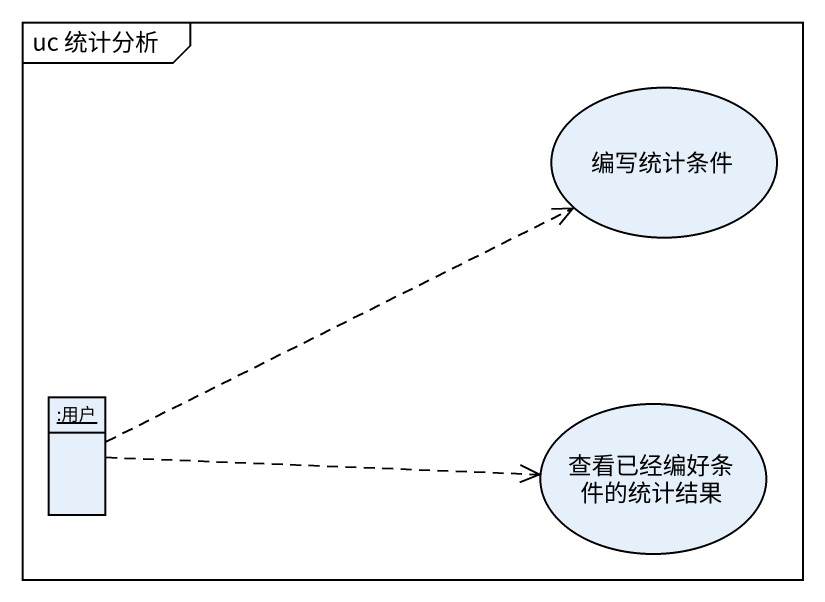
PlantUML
@startuml
mainframe uc 统计分析
allowmixing
hide circle
hide empty members
usecase 编写统计条件
object ":用户" as 用户
usecase 查看已经编好条件的统计结果
用户 .right.> 编写统计条件
用户 .right.> 查看已经编好条件的统计结果
@enduml
